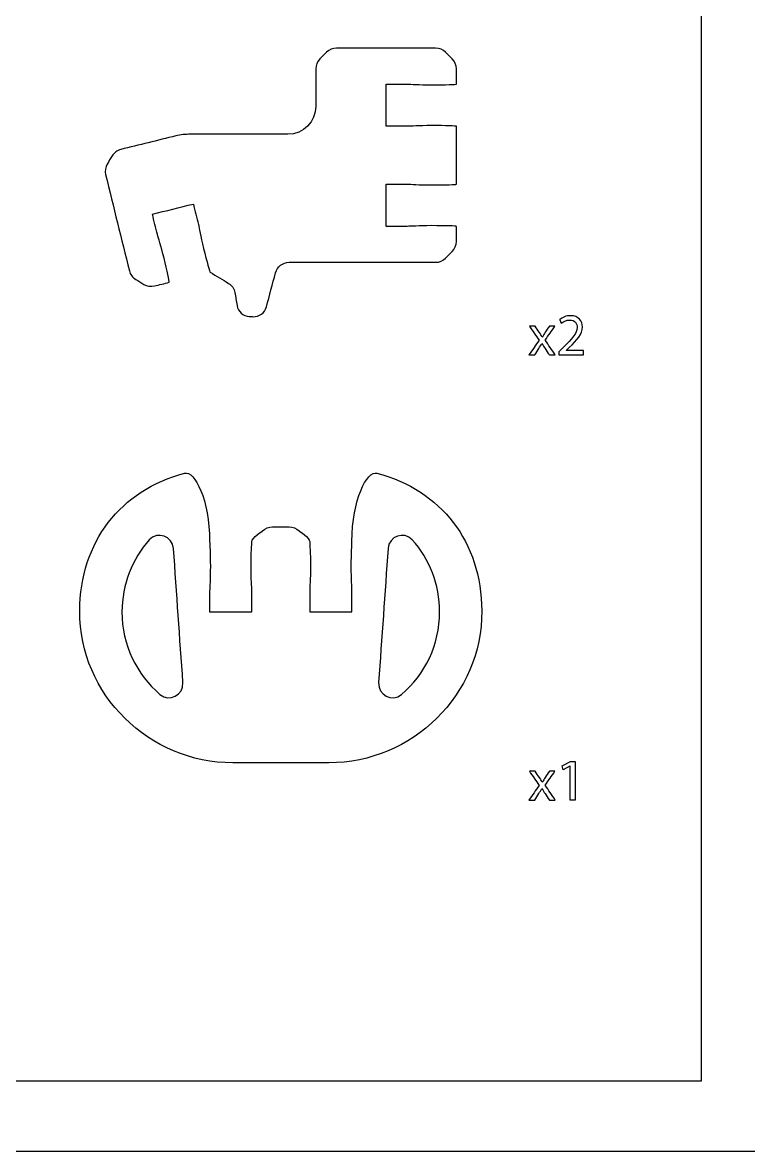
# Model space of a CAD drawing. Extents: x 0 to 465, y 0 to 285.
# Drawn here: x 361.9 to 413.5, y 0.2 to 80.5 of the extents above; entities that cross this region are included whole.
import ezdxf

# ---------------------------------------------------------------- set-up
doc = ezdxf.new("R2010")
doc.units = 0
doc.header["$MEASUREMENT"] = 0
doc.layers.add('DEFAULT', color=18, linetype='CONTINUOUS')

msp = doc.modelspace()

# ---------------------------------------------------------------- linework, layer by layer
at = {"layer": 'DEFAULT', "color": 18}
for points in [[(465.176, 0.176), (0.176, 0.176), (0.176, 285.176), (465.176, 285.176)], [(410.176, 5.176), (240.176, 5.176), (240.176, 140.176), (410.176, 140.176)], [(400.85, 27.584), (400.842, 27.584), (400.364, 27.325), (400.292, 27.609), (400.893, 27.93), (401.21, 27.93), (401.21, 25.18), (400.85, 25.18)]]:
    msp.add_lwpolyline(points, close=True, dxfattribs=at)
at = {"layer": 'DEFAULT', "color": 1}
for points, knots in [([(391.014, 66.057), (391.98, 66.057), (392.763, 66.033), (392.763, 66.008), (392.763, 65.648), (392.763, 65.288), (392.763, 64.929), (392.763, 64.66), (392.657, 64.406), (392.47, 64.216), (392.314, 64.06), (392.158, 63.903), (392.001, 63.747), (391.814, 63.556), (391.557, 63.447), (391.289, 63.447), (387.814, 63.447), (384.339, 63.447), (380.864, 63.447), (380.413, 63.447), (380.017, 63.144), (379.901, 62.706), (379.683, 61.896), (379.466, 61.086), (379.248, 60.275), (379.132, 59.845), (378.733, 59.556), (378.289, 59.58), (378.203, 59.585), (378.117, 59.59), (378.031, 59.595), (377.594, 59.619), (377.23, 59.944), (377.16, 60.378), (377.108, 60.685), (377.056, 60.992), (377.005, 61.298), (376.959, 61.57), (376.797, 61.808), (376.562, 61.951), (376.125, 62.216), (375.688, 62.48), (375.251, 62.741), (375.22, 62.741), (375.015, 63.496), (374.782, 64.431), (374.549, 65.37), (374.479, 65.863), (374.412, 66.139), (374.292, 66.624), (374.172, 67.11), (374.052, 67.596), (373.081, 67.356), (372.109, 67.116), (371.138, 66.876), (371.258, 66.391), (371.378, 65.907), (371.498, 65.422), (371.568, 65.144), (371.734, 64.671), (371.967, 63.733), (372.189, 62.837), (372.348, 62.099), (372.337, 62.025), (371.986, 61.939), (371.634, 61.854), (371.283, 61.768), (371.025, 61.704), (370.753, 61.743), (370.524, 61.881), (370.334, 61.997), (370.143, 62.113), (369.953, 62.23), (369.727, 62.367), (369.565, 62.586), (369.501, 62.844), (368.937, 65.125), (368.372, 67.406), (367.808, 69.688), (367.744, 69.945), (367.787, 70.217), (367.924, 70.442), (368.039, 70.635), (368.155, 70.828), (368.27, 71.021), (368.408, 71.247), (368.63, 71.413), (368.887, 71.476), (370.194, 71.798), (371.5, 72.121), (372.807, 72.443), (373.145, 72.524), (373.495, 72.563), (373.844, 72.556), (376.151, 72.557), (378.459, 72.558), (380.766, 72.558), (381.871, 72.559), (382.766, 73.454), (382.766, 74.558), (382.766, 75.444), (382.766, 76.329), (382.766, 77.215), (382.766, 77.48), (382.871, 77.734), (383.058, 77.921), (383.216, 78.079), (383.374, 78.237), (383.531, 78.394), (383.718, 78.585), (383.972, 78.69), (384.24, 78.69), (386.59, 78.69), (388.939, 78.69), (391.289, 78.69), (391.557, 78.69), (391.811, 78.585), (391.998, 78.394), (392.155, 78.237), (392.313, 78.079), (392.47, 77.921), (392.658, 77.734), (392.763, 77.48), (392.763, 77.214), (392.763, 76.853), (392.763, 76.491), (392.763, 76.129), (392.763, 76.101), (391.98, 76.08), (391.014, 76.08), (390.047, 76.08), (389.549, 76.129), (389.264, 76.129), (388.764, 76.129), (388.264, 76.129), (387.764, 76.129), (387.764, 75.13), (387.764, 74.13), (387.764, 73.131), (388.264, 73.131), (388.764, 73.131), (389.264, 73.131), (389.549, 73.131), (390.047, 73.18), (391.014, 73.18), (391.98, 73.18), (392.763, 73.155), (392.763, 73.131), (392.764, 71.756), (392.766, 70.381), (392.767, 69.007), (392.767, 68.978), (391.98, 68.957), (391.014, 68.957), (390.047, 68.957), (389.549, 69.007), (389.264, 69.007), (388.764, 69.007), (388.264, 69.007), (387.764, 69.007), (387.764, 68.007), (387.764, 67.008), (387.764, 66.008), (388.264, 66.008), (388.764, 66.008), (389.264, 66.008), (389.549, 66.008), (390.047, 66.057), (391.014, 66.057)], [1, 1, 1, 1, 2, 2, 2, 5.06, 5.06, 5.06, 6.06, 6.06, 6.06, 7.940904, 7.940904, 7.940904, 8.940904, 8.940904, 8.940904, 38.490904, 38.490904, 38.490904, 39.490904, 39.490904, 39.490904, 46.624949, 46.624949, 46.624949, 47.624949, 47.624949, 47.624949, 48.356044, 48.356044, 48.356044, 49.356044, 49.356044, 49.356044, 52.002873, 52.002873, 52.002873, 53.002873, 53.002873, 53.002873, 57.355256, 57.355256, 57.355256, 58.355256, 58.355256, 58.355256, 59.355256, 59.355256, 59.355256, 63.609348, 63.609348, 63.609348, 72.117533, 72.117533, 72.117533, 76.361917, 76.361917, 76.361917, 77.361917, 77.361917, 77.361917, 78.361917, 78.361917, 78.361917, 81.439741, 81.439741, 81.439741, 82.439741, 82.439741, 82.439741, 84.338293, 84.338293, 84.338293, 85.338293, 85.338293, 85.338293, 105.323288, 105.323288, 105.323288, 106.323288, 106.323288, 106.323288, 108.233785, 108.233785, 108.233785, 109.233785, 109.233785, 109.233785, 120.676673, 120.676673, 120.676673, 121.676673, 121.676673, 121.676673, 141.299675, 141.299675, 141.299675, 142.299675, 142.299675, 142.299675, 149.829675, 149.829675, 149.829675, 150.829675, 150.829675, 150.829675, 152.724721, 152.724721, 152.724721, 153.724721, 153.724721, 153.724721, 173.704721, 173.704721, 173.704721, 174.704721, 174.704721, 174.704721, 176.599767, 176.599767, 176.599767, 177.599767, 177.599767, 177.599767, 180.675767, 180.675767, 180.675767, 181.675767, 181.675767, 181.675767, 182.675767, 182.675767, 182.675767, 186.925767, 186.925767, 186.925767, 195.425767, 195.425767, 195.425767, 199.675767, 199.675767, 199.675767, 200.675767, 200.675767, 200.675767, 201.675767, 201.675767, 201.675767, 213.365772, 213.365772, 213.365772, 214.365772, 214.365772, 214.365772, 215.365772, 215.365772, 215.365772, 219.615772, 219.615772, 219.615772, 228.115772, 228.115772, 228.115772, 232.365772, 232.365772, 232.365772, 233.365772, 233.365772, 233.365772, 233.365772]), ([(387.115, 48.442), (386.399, 48.636), (385.333, 46.537), (385.333, 43.57), (385.333, 43.348), (385.284, 42.787), (385.284, 41.82), (385.284, 40.857), (385.333, 40.356), (385.333, 40.07), (385.333, 39.571), (385.333, 39.071), (385.333, 38.571), (384.334, 38.571), (383.334, 38.571), (382.335, 38.571), (382.335, 39.071), (382.335, 39.571), (382.335, 40.07), (382.335, 40.356), (382.384, 40.857), (382.384, 41.82), (382.384, 42.787), (382.335, 43.355), (382.335, 43.57), (382.335, 43.84), (381.569, 44.335), (381.569, 44.335), (381.382, 44.523), (381.128, 44.628), (380.862, 44.628), (380.47, 44.628), (380.078, 44.628), (379.686, 44.628), (379.421, 44.628), (379.168, 44.523), (378.98, 44.336), (378.98, 44.336), (378.211, 43.841), (378.211, 43.57), (378.211, 43.355), (378.161, 42.787), (378.161, 41.82), (378.161, 40.857), (378.211, 40.356), (378.211, 40.07), (378.211, 39.571), (378.211, 39.071), (378.211, 38.571), (377.211, 38.571), (376.212, 38.571), (375.212, 38.571), (375.212, 39.071), (375.212, 39.571), (375.212, 40.07), (375.212, 40.356), (375.262, 40.857), (375.262, 41.82), (375.262, 42.787), (375.212, 43.348), (375.212, 43.57), (375.212, 46.537), (374.147, 48.636), (373.431, 48.442), (368.87, 47.227), (366.001, 43.57), (365.973, 38.64), (365.939, 32.694), (370.913, 27.829), (376.859, 27.829), (379.135, 27.829), (381.411, 27.829), (383.687, 27.829), (389.632, 27.829), (394.606, 32.694), (394.572, 38.64), (394.545, 43.57), (391.675, 47.227), (387.115, 48.442)], [1, 1, 1, 1, 2, 2, 2, 3, 3, 3, 4, 4, 4, 8.25, 8.25, 8.25, 16.75, 16.75, 16.75, 21, 21, 21, 22, 22, 22, 23, 23, 23, 24, 24, 24, 25, 25, 25, 28.334, 28.334, 28.334, 29.334, 29.334, 29.334, 30.334, 30.334, 30.334, 31.334, 31.334, 31.334, 32.334, 32.334, 32.334, 36.584, 36.584, 36.584, 45.084, 45.084, 45.084, 49.334, 49.334, 49.334, 50.334, 50.334, 50.334, 51.334, 51.334, 51.334, 52.334, 52.334, 52.334, 53.334, 53.334, 53.334, 54.334, 54.334, 54.334, 73.688, 73.688, 73.688, 74.688, 74.688, 74.688, 75.688, 75.688, 75.688, 75.688]), ([(371.677, 32.694), (370.019, 34.115), (368.972, 36.221), (368.972, 38.567), (368.972, 40.536), (369.705, 42.332), (370.915, 43.697), (371.494, 44.349), (372.584, 43.954), (372.644, 43.083), (372.866, 39.901), (373.088, 36.719), (373.311, 33.537), (373.374, 32.662), (372.344, 32.122), (371.677, 32.694)], [1, 1, 1, 1, 2, 2, 2, 3, 3, 3, 4, 4, 4, 31.125923, 31.125923, 31.125923, 32.125923, 32.125923, 32.125923, 32.125923]), ([(388.868, 32.694), (388.201, 32.122), (387.171, 32.662), (387.235, 33.537), (387.457, 36.719), (387.679, 39.901), (387.902, 43.083), (387.962, 43.954), (389.052, 44.349), (389.63, 43.697), (390.84, 42.332), (391.574, 40.536), (391.574, 38.567), (391.574, 36.221), (390.526, 34.115), (388.868, 32.694)], [1, 1, 1, 1, 2, 2, 2, 29.125923, 29.125923, 29.125923, 30.125923, 30.125923, 30.125923, 31.125923, 31.125923, 31.125923, 32.125923, 32.125923, 32.125923, 32.125923])]:
    msp.add_open_spline(points, degree=3, knots=knots, dxfattribs=at)
at = {"layer": 'DEFAULT', "color": 18}
for points, knots in [([(400.042, 56.855), (400.042, 56.931), (400.042, 57.007), (400.042, 57.083), (400.14, 57.178), (400.237, 57.272), (400.334, 57.367), (401.036, 58.035), (401.354, 58.391), (401.358, 58.805), (401.358, 59.084), (401.223, 59.342), (400.813, 59.342), (400.563, 59.342), (400.356, 59.215), (400.229, 59.11), (400.189, 59.197), (400.149, 59.285), (400.11, 59.372), (400.3, 59.533), (400.571, 59.651), (400.889, 59.651), (401.481, 59.651), (401.731, 59.245), (401.731, 58.852), (401.731, 58.344), (401.362, 57.933), (400.783, 57.375), (400.71, 57.307), (400.636, 57.24), (400.563, 57.164), (400.975, 57.164), (401.387, 57.164), (401.798, 57.164), (401.798, 57.061), (401.798, 56.958), (401.798, 56.855), (401.213, 56.855), (400.628, 56.855), (400.042, 56.855)], [4.978, 4.978, 4.978, 4.978, 5.626, 5.626, 5.626, 6.779427, 6.779427, 6.779427, 7.779427, 7.779427, 7.779427, 8.779427, 8.779427, 8.779427, 9.779427, 9.779427, 9.779427, 10.594868, 10.594868, 10.594868, 11.594868, 11.594868, 11.594868, 12.594868, 12.594868, 12.594868, 13.594868, 13.594868, 13.594868, 14.467397, 14.467397, 14.467397, 17.969397, 17.969397, 17.969397, 18.845397, 18.845397, 18.845397, 23.823397, 23.823397, 23.823397, 23.823397]), ([(398.374, 58.902), (398.471, 58.756), (398.569, 58.609), (398.666, 58.463), (398.742, 58.348), (398.806, 58.242), (398.873, 58.128), (398.878, 58.128), (398.882, 58.128), (398.886, 58.128), (398.954, 58.251), (399.021, 58.357), (399.089, 58.467), (399.185, 58.612), (399.281, 58.757), (399.377, 58.902), (399.511, 58.902), (399.645, 58.902), (399.779, 58.902), (399.546, 58.572), (399.313, 58.242), (399.081, 57.913), (399.321, 57.56), (399.56, 57.207), (399.8, 56.855), (399.659, 56.855), (399.518, 56.855), (399.377, 56.855), (399.277, 57.008), (399.177, 57.162), (399.077, 57.316), (398.996, 57.434), (398.928, 57.548), (398.848, 57.671), (398.78, 57.548), (398.709, 57.439), (398.632, 57.316), (398.533, 57.162), (398.435, 57.008), (398.336, 56.855), (398.199, 56.855), (398.063, 56.855), (397.926, 56.855), (398.168, 57.203), (398.411, 57.551), (398.654, 57.9), (398.422, 58.234), (398.191, 58.568), (397.96, 58.902), (398.098, 58.902), (398.236, 58.902), (398.374, 58.902)], [0, 0, 0, 0, 1.496861, 1.496861, 1.496861, 2.496861, 2.496861, 2.496861, 2.532861, 2.532861, 2.532861, 3.532861, 3.532861, 3.532861, 5.013091, 5.013091, 5.013091, 6.152091, 6.152091, 6.152091, 9.585759, 9.585759, 9.585759, 13.212262, 13.212262, 13.212262, 14.411262, 14.411262, 14.411262, 15.972277, 15.972277, 15.972277, 16.995277, 16.995277, 16.995277, 17.995277, 17.995277, 17.995277, 19.549235, 19.549235, 19.549235, 20.712235, 20.712235, 20.712235, 24.322683, 24.322683, 24.322683, 27.77899, 27.77899, 27.77899, 28.95399, 28.95399, 28.95399, 28.95399]), ([(398.374, 27.228), (398.471, 27.081), (398.569, 26.935), (398.666, 26.788), (398.742, 26.674), (398.806, 26.568), (398.873, 26.454), (398.878, 26.454), (398.882, 26.454), (398.886, 26.454), (398.954, 26.576), (399.021, 26.682), (399.089, 26.792), (399.185, 26.938), (399.281, 27.083), (399.377, 27.228), (399.511, 27.228), (399.645, 27.228), (399.779, 27.228), (399.546, 26.898), (399.313, 26.568), (399.081, 26.238), (399.321, 25.886), (399.56, 25.533), (399.8, 25.18), (399.659, 25.18), (399.518, 25.18), (399.377, 25.18), (399.277, 25.334), (399.177, 25.488), (399.077, 25.641), (398.996, 25.76), (398.928, 25.874), (398.848, 25.997), (398.78, 25.874), (398.709, 25.764), (398.632, 25.641), (398.533, 25.488), (398.435, 25.334), (398.336, 25.18), (398.199, 25.18), (398.063, 25.18), (397.926, 25.18), (398.168, 25.529), (398.411, 25.877), (398.654, 26.225), (398.422, 26.56), (398.191, 26.894), (397.96, 27.228), (398.098, 27.228), (398.236, 27.228), (398.374, 27.228)], [0, 0, 0, 0, 1.496861, 1.496861, 1.496861, 2.496861, 2.496861, 2.496861, 2.532861, 2.532861, 2.532861, 3.532861, 3.532861, 3.532861, 5.013091, 5.013091, 5.013091, 6.152091, 6.152091, 6.152091, 9.585759, 9.585759, 9.585759, 13.212262, 13.212262, 13.212262, 14.411262, 14.411262, 14.411262, 15.971439, 15.971439, 15.971439, 16.994439, 16.994439, 16.994439, 17.994439, 17.994439, 17.994439, 19.547555, 19.547555, 19.547555, 20.710555, 20.710555, 20.710555, 24.321004, 24.321004, 24.321004, 27.77731, 27.77731, 27.77731, 28.95231, 28.95231, 28.95231, 28.95231])]:
    msp.add_open_spline(points, degree=3, knots=knots, dxfattribs=at)

doc.saveas('drawing.dxf')
